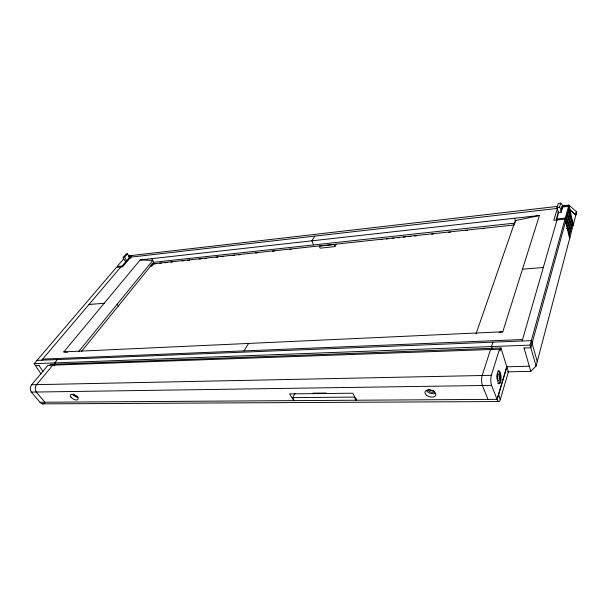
<?xml version="1.0" encoding="UTF-8"?>
<svg xmlns="http://www.w3.org/2000/svg" width="607" height="607" viewBox="0 0 607 607"><rect width="100%" height="100%" fill="white"/><g stroke="black" fill="none" stroke-linecap="round" stroke-linejoin="round"><path stroke-width="0.91" d="M507.429 371.848L530.799 371.325L536.049 366.044L537.241 361.522L531.322 340.633L36.974 360.391M537.248 361.522L576.65 211.911L568.896 205.083L562.317 205.841M570.899 216.479L571.437 218.786L568.266 230.599L567.72 228.27L570.899 216.479L569.51 216.631M564.631 221.365L565.77 220.03L569.002 208.307L568.547 206.357L561.467 207.169M565.603 221.547L530.837 347.773L523.917 348.016M536.049 366.044L530.078 345.117L565.018 219.089L553.842 220.288L557.309 208.429L130.801 257.133M565.77 220.03L565.299 218.057L568.547 206.357M573.258 224.772L568.896 205.083M558.212 212.503L561.172 212.169L562.37 207.973L561.991 206.38M561.172 212.169L560.595 209.772L561.589 209.665L562.788 205.47L560.716 203.14L558.258 203.428L557.036 207.609L558.478 213.262M556.513 220.068L556.998 218.368M557.309 217.298L558.068 214.673M522.134 340.997L557.021 219.946M561.589 209.665L559.502 207.328L560.716 203.14M558.402 211.858L556.323 219.028L565.299 218.057M497.194 399.33A7.003 2.155 87.9 0 0 500.251 399.626L508.416 371.825L506.868 366.787L497.194 399.33L39.971 402.251L31.321 392.099A5.182 3.885 -87.8 0 1 31.67 384.755L47.915 365.323L499.508 349.2L500.047 350.937L500.972 347.963L50.601 364.359L49.675 365.475M500.972 347.963L506.762 366.787L497.08 399.33L491.564 385.377A7.087 2.216 87.7 0 1 491.351 375.323L499.508 349.2M499.129 332.302L502.771 331.794L539.411 215.493L140.187 259.94L63.811 351.893L67.407 352.257M491.587 349.769L492.065 348.289M490.562 349.518L482.17 375.505A7.049 2.269 87.7 0 0 482.368 385.506L487.982 399.391M492.937 342.166L491.518 346.559L492.33 349.146M476.055 333.827L515.313 220.614L539.411 215.493M356.468 398.769L355.793 400.233L354.435 397.099L292.733 397.615L294.183 400.628M292.733 397.615L294.972 393.382M334.874 246.609L334.062 244.591L319.32 246.169L320.147 248.172L334.874 246.609L336.157 244.393M244.029 350.892L248.627 343.433M314.79 236.123L311.884 240.827L313.591 244.94M81.467 351.483L153.708 262.285L515.017 223.08M150.058 266.185L151.826 266.003L153.442 263.999M78.493 351.779L152.744 260.471L140.187 259.94M54.091 365.862L55.48 364.177M52.801 365.148L36.602 384.648A5.205 3.87 -87.9 0 0 36.261 392.023L44.895 402.221M57.43 359.579L54.66 362.91L55.647 364.428M41.731 360.201L120.876 266.921M130.809 258.301L130.126 256.624L122.136 266.041L117.075 266.587L123.373 259.212M124.632 257.201L126.597 260.775L124.913 260.964L123.949 259.219L123.388 259.28L123.229 257.368L124.632 257.201L127.531 253.817L129.481 257.383M40.957 373.927L34.174 363.676L116.377 267.406L122.682 266.731L131.947 255.782L128.365 256.2M123.229 257.368L126.127 253.976L127.531 253.817M575.641 213.057L576.65 211.911L575.808 214.946L570.026 209.946L569.912 210.363L570.026 209.946L575.838 214.977M128.79 255.843L557.613 206.38M562.378 206.236L568.782 205.5M557.036 207.609L559.502 207.328M128.449 256.814L130.126 256.624M151.636 263.946L514.493 224.962M153.859 263.954L155.741 263.749M159.504 263.347L161.386 263.142M165.157 262.74L167.039 262.543M170.802 262.133L172.684 261.936M182.1 260.927L183.982 260.722M187.745 260.32L189.634 260.115M199.043 259.106L200.932 258.901M204.696 258.499L206.577 258.301M215.993 257.285L217.875 257.087M221.638 256.685L223.52 256.48M232.936 255.471L234.818 255.266M238.589 254.864L240.471 254.659M255.532 253.043L257.414 252.846M272.482 251.23L274.364 251.025M289.425 249.409L291.307 249.211M380.748 239.613L382.63 239.408M386.393 239.006L388.275 238.801M392.046 238.399L393.928 238.202M397.691 237.792L399.573 237.595M403.344 237.185L405.226 236.988M408.989 236.586L410.871 236.381M414.642 235.979L416.523 235.774M431.585 234.158L433.466 233.961M448.535 232.344L450.417 232.14M465.478 230.523L467.36 230.319M482.421 228.702L484.31 228.505M566.301 228.414L567.72 228.27M89.001 304.494L104.207 303.257M522.49 269.197L543.318 267.505M63.811 351.893L502.771 331.794M42.657 359.109L522.566 339.525M34.174 363.676L530.078 345.117M35.411 365.551L38.977 365.422M506.762 366.787L529.319 366.218M31.67 384.755L491.351 375.323M31.321 392.099L491.564 385.377M312.946 393.177L326.194 393.033M42.665 403.86L498.772 401.538M38.916 365.422L43.006 371.53M293.72 400.628L289.607 393.897L352.72 393.215L356.484 400.233M117.227 304.153L118.297 306.011M151.196 264.827L151.826 266.003M151.78 258.65L153.708 262.285M498.62 394.535L500.251 399.626M524.031 348.016L530.799 371.325M514.675 218.247L515.745 222.192M569.905 237.512L569.374 235.258L572.515 223.406L573.031 225.637M565.018 219.089L569.632 238.551M434.362 391.659A3.414 2.056 17.2 0 1 430.712 392.054A3.414 2.056 17.2 0 1 428.11 389.595M433.702 390.567A3.407 2.056 17.1 0 1 429.688 389.588M435.439 393.23A5.6 3.369 17.2 0 1 426.251 390.195M77.279 396.204A2.656 1.267 29.9 0 1 73.659 394.064M78.166 397.297A4.363 2.079 29.9 0 1 72.711 394.52M498.051 370.831A6.487 1.996 87.6 0 1 500.191 378.472A6.487 1.996 87.6 0 1 497.808 383.472M44.584 403.238A5.137 3.801 -87.1 0 1 40.032 402.251M571.711 219.946L568.547 231.768L569.093 234.09L572.242 222.245L571.711 219.946M570.626 215.31L567.439 227.094L566.885 224.749L570.087 212.989L570.626 215.31M569.814 211.82L566.604 223.566L566.05 221.214L569.275 209.483L569.814 211.82M498.271 380.764L497.99 380.604A3.475 1.07 87.6 0 1 497.171 378.024L497.11 377.114A3.475 1.07 87.6 0 1 498.112 373.829L498.393 373.995A3.475 1.07 87.6 0 1 499.212 376.568L499.265 377.471A3.475 1.07 87.6 0 1 498.271 380.764M426.721 395.392A5.622 3.361 17.2 0 0 435.743 395.332A5.622 3.361 17.2 0 0 428.777 389.929A5.622 3.361 17.2 0 0 426.721 395.392M71.004 397.198A4.37 2.079 29.8 0 0 77.779 399.611A4.37 2.079 29.8 0 0 73.819 394.717A4.37 2.079 29.8 0 0 71.004 397.198M497.27 373.791A6.487 1.996 87.6 0 0 499.242 383.761A6.487 1.996 87.6 0 0 500.745 374.291A6.487 1.996 87.6 0 0 497.27 373.791"/></g></svg>
